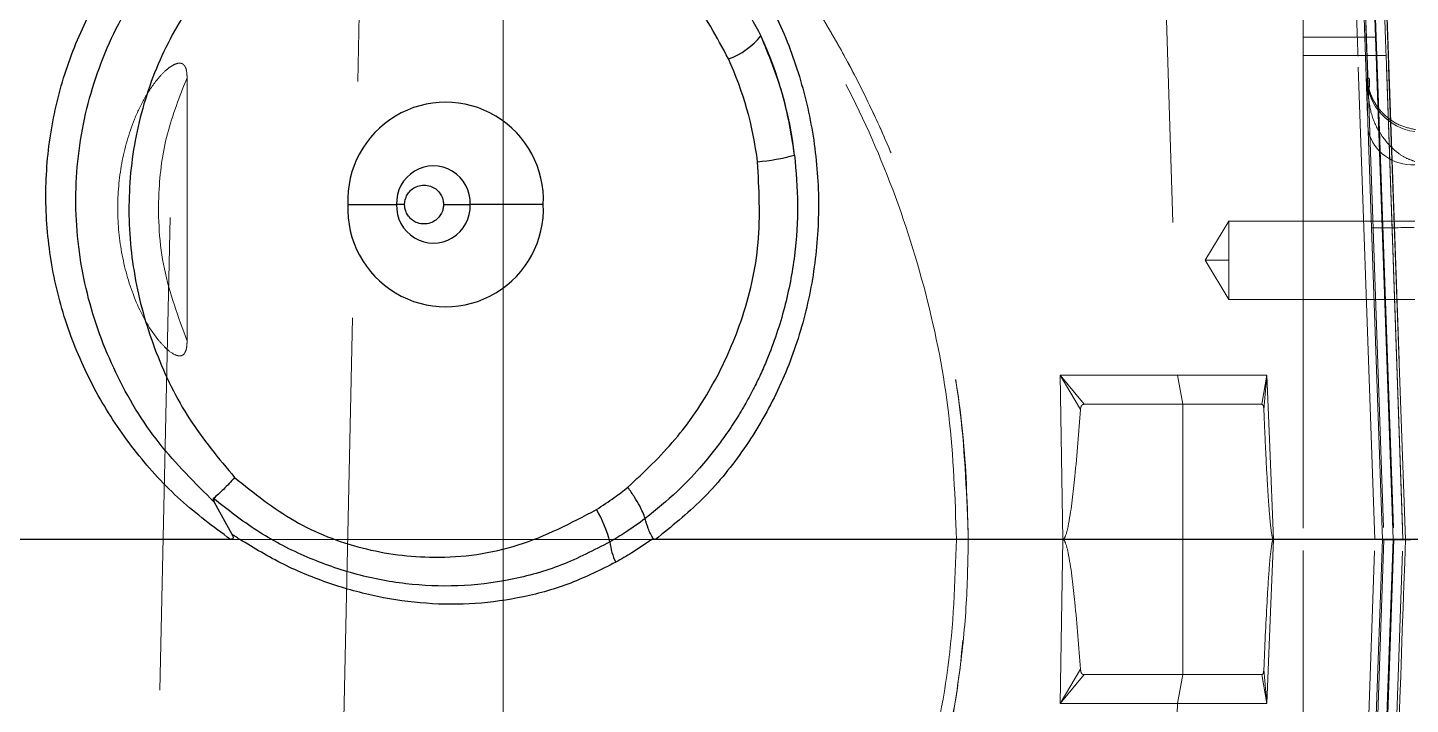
# Model space of a CAD drawing. Header units: millimetres. Extents: x 126 to 938, y 244 to 707.
# Drawn here: x 787.646 to 791.362, y 560.744 to 562.563 of the extents above; entities that cross this region are included whole.
import ezdxf

# ---------------------------------------------------------------- set-up
doc = ezdxf.new("R2010")
doc.units = ezdxf.units.MM
doc.linetypes.add('HIDDEN', pattern=[1.905, 1.27, -0.635])

msp = doc.modelspace()

# ---------------------------------------------------------------- linework, layer by layer
at = {"color": 7, "linetype": 'HIDDEN', "lineweight": 18}
for p, q in [((788.9237, 561.1873), (788.9237, 564.3459)), ((788.9237, 563.7273), (788.9237, 561.1873)), ((787.9589, 558.8779), (788.0646, 563.6873)), ((788.5608, 563.6872), (788.4554, 558.8936)), ((791.2027, 563.5944), (791.2482, 562.2857)), ((791.0737, 562.5373), (791.0737, 563.3373)), ((791.0737, 563.3373), (791.0737, 562.5373)), ((790.6839, 563.3082), (790.7361, 561.6285)), ((791.3152, 561.1873), (791.2536, 562.9522)), ((791.3486, 561.1873), (791.2863, 562.9366)), ((791.2866, 562.9373), (791.3486, 561.1873)), ((791.2876, 562.9376), (791.3487, 561.1873)), ((791.0737, 562.6097), (791.0737, 562.4873)), ((791.0737, 562.4873), (791.0737, 562.6097)), ((791.2684, 562.587), (791.2718, 562.4873)), ((791.2431, 562.5373), (791.0737, 562.5373)), ((791.0737, 559.8373), (791.0737, 562.5373)), ((791.2681, 562.5373), (791.0737, 562.5373)), ((791.0737, 562.5373), (791.0737, 559.8373)), ((791.2485, 562.382), (791.2431, 562.5373)), ((791.2681, 562.5373), (791.3152, 561.1873)), ((791.0737, 562.4873), (791.2208, 562.4873)), ((791.0737, 562.4873), (791.0737, 559.8873)), ((791.0737, 562.4873), (791.2718, 562.4873)), ((791.0737, 559.8873), (791.0737, 562.4873)), ((791.2662, 561.1873), (791.2208, 562.4873)), ((791.2454, 562.4881), (791.2908, 561.1881)), ((791.2718, 562.4873), (791.3172, 561.1873)), ((791.3418, 561.1881), (791.2964, 562.4881)), ((791.2964, 562.4881), (791.3418, 561.1881)), ((788.0742, 561.7209), (788.0742, 562.4277)), ((791.2482, 562.2857), (791.2572, 562.0249)), ((790.8737, 562.0423), (790.8106, 561.9373)), ((790.8737, 562.0423), (790.8737, 561.9373)), ((790.8737, 561.9373), (790.8737, 562.0423)), ((790.8737, 562.0423), (791.3737, 562.0423)), ((791.2572, 562.0249), (791.2864, 561.1873)), ((790.8106, 561.9373), (790.8737, 561.9373)), ((790.8106, 561.9373), (790.8737, 561.9373)), ((790.8106, 561.9373), (790.8737, 561.8323)), ((790.8737, 561.9373), (790.8737, 561.8323)), ((790.8737, 561.8323), (790.8737, 561.9373)), ((790.8737, 561.8323), (791.3737, 561.8323)), ((790.7361, 561.6285), (790.4207, 561.6285)), ((790.4849, 561.5504), (790.4207, 561.6285)), ((790.4207, 561.6285), (790.4751, 561.5363)), ((790.4207, 561.6285), (790.4273, 561.1873)), ((790.976, 561.6285), (790.7361, 561.6285)), ((790.7361, 561.6285), (790.7498, 561.5504)), ((790.976, 561.6285), (790.9624, 561.5504)), ((790.9679, 561.5364), (790.976, 561.6285)), ((790.7498, 561.5504), (790.4849, 561.5504)), ((790.7498, 561.5504), (790.7498, 560.8241)), ((790.7499, 561.5504), (790.7499, 560.8241)), ((783.5987, 561.1873), (791.3487, 561.1873)), ((790.1419, 561.1873), (784.795, 561.1873)), ((784.8586, 561.1873), (790.4273, 561.1873)), ((788.9237, 558.0286), (788.9237, 561.1873)), ((788.9237, 561.1873), (788.9237, 558.6473)), ((791.5071, 561.1873), (790.1737, 561.1873)), ((790.4273, 561.1873), (790.4207, 560.746)), ((790.9939, 561.1873), (791.4884, 561.1873)), ((791.2208, 559.8873), (791.2662, 561.1873)), ((791.2908, 561.1864), (791.2454, 559.8864)), ((791.3152, 561.1873), (791.2536, 559.4216)), ((791.2567, 560.3469), (791.2864, 561.1873)), ((791.2908, 561.1873), (791.2662, 561.1873)), ((791.3152, 561.1873), (791.2681, 559.8373)), ((791.3172, 561.1873), (791.2718, 559.8873)), ((791.2877, 559.4413), (791.3487, 561.1873)), ((791.2908, 561.1881), (791.3418, 561.1881)), ((791.3418, 561.1864), (791.2908, 561.1864)), ((791.2964, 559.8864), (791.3418, 561.1864)), ((791.3486, 561.1873), (791.3152, 561.1873)), ((791.3172, 561.1873), (791.3418, 561.1873)), ((791.3418, 561.1881), (791.3418, 561.1881)), ((791.3487, 561.1873), (791.3486, 561.1873)), ((790.4751, 560.8382), (790.4207, 560.746)), ((790.4207, 560.746), (790.4849, 560.8241)), ((790.4849, 560.8241), (790.7498, 560.8241)), ((790.7498, 560.8241), (790.7361, 560.746)), ((790.9624, 560.8241), (790.976, 560.746)), ((790.976, 560.746), (790.9679, 560.8381)), ((790.4207, 560.746), (790.7361, 560.746)), ((790.7361, 560.746), (790.6839, 559.0663)), ((790.7361, 560.746), (790.976, 560.746))]:
    msp.add_line(p, q, dxfattribs=at)
at = {"color": 7, "linetype": 'Continuous', "lineweight": 25}
for p, q in [((788.5065, 562.0873), (788.6372, 562.0873)), ((788.6587, 562.0873), (788.6372, 562.0873)), ((788.7633, 562.0873), (788.8351, 562.0873)), ((789.0316, 562.0873), (788.8351, 562.0873)), ((788.1472, 561.2877), (788.1945, 561.2014)), ((788.1906, 561.1873), (786.8737, 561.1873)), ((791.4114, 561.1873), (789.333, 561.1873))]:
    msp.add_line(p, q, dxfattribs=at)
at = {"color": 7, "linetype": 'HIDDEN', "lineweight": 18, "flags": 128}
for points in [[(791.2536, 562.9522), (791.2574, 562.8438), (791.2615, 562.7272), (791.2681, 562.5373)], [(790.9939, 561.1873), (790.9839, 561.4344), (790.976, 561.6285)], [(790.9624, 561.5504), (790.8648, 561.5504), (790.7498, 561.5504)], [(790.976, 560.746), (790.9861, 560.9931), (790.9939, 561.1873)], [(791.2865, 559.4439), (791.3213, 560.4202), (791.3486, 561.1873)], [(791.3418, 561.1881), (791.3418, 561.188), (791.3418, 561.1879), (791.3418, 561.1878), (791.3418, 561.1877), (791.3418, 561.1876), (791.3418, 561.1875), (791.3418, 561.1874), (791.3418, 561.1873)], [(790.7498, 560.8241), (790.8652, 560.8241), (790.9624, 560.8241)]]:
    msp.add_lwpolyline(points, dxfattribs=at)
at = {"color": 7, "linetype": 'HIDDEN', "lineweight": 18}
for centre, radius, start, end in [((787.4737, 561.1873), 5.5, 270, 90), ((787.4737, 561.1873), 5.5, 270, 90), ((790.8715, 572.6859), 10.2047, 271.96157, 272.09947), ((791.0184, 569.9869), 7.5039, 271.93572, 272.12335), ((791.393, 562.4301), 0.1481, 182.5567, 262.5189), ((791.3665, 562.3159), 0.1221, 194.2871, 273.4053), ((791.289, 565.0253), 3.0006, 269.3932, 271.5793), ((790.1391, 560.2708), 0.9164, 87.8355, 89.8275), ((790.9169, 571.3859), 10.2047, 271.96157, 272.09947), ((791.0593, 555.0457), 6.145, 87.84108, 88.07009), ((791.2855, 561.1876), 0.00531, 356.0861, 5.4835), ((791.2854, 561.1869), 0.00542, 354.5851, 3.856), ((791.0599, 568.7965), 7.6136, 271.93708, 272.12199), ((791.0068, 552.1484), 9.0442, 87.87779, 88.03338), ((791.3577, 561.1879), 0.0159, 179.2155, 182.3542), ((791.7284, 561.1763), 0.3868, 178.3764, 178.5062), ((791.3578, 561.1866), 0.016, 177.6512, 180.7899)]:
    msp.add_arc(centre, radius, start, end, dxfattribs=at)
at = {"color": 7, "linetype": 'Continuous', "lineweight": 25}
for centre, radius, start, end in [((789.4616, 562.6669), 0.2, 289.7359, 320.731), ((788.6331, 562.0897), 1.0817, 6.9336, 24.6227), ((788.68, 562.0894), 0.9341, 6.931, 24.6268), ((788.769, 562.0993), 0.2628, 357.3678, 182.6322), ((788.7362, 562.0918), 0.099, 357.3664, 182.6336), ((789.5597, 562.7473), 0.5473, 274.9927, 285.6049), ((788.769, 562.0752), 0.2628, 177.3666, 2.6334), ((788.7362, 562.0827), 0.099, 177.3631, 2.6369), ((788.8902, 561.0994), 0.3303, 14.2204, 30.636), ((789.3872, 561.2022), 0.1782, 186.9921, 205.3573)]:
    msp.add_arc(centre, radius, start, end, dxfattribs=at)
at = {"color": 7, "linetype": 'HIDDEN', "lineweight": 18}
for points, knots in [([(787.4737, 567.1453), (787.6724, 567.1397), (788.0695, 567.1285), (788.6619, 567.0388), (789.2445, 566.8939), (789.8037, 566.6906), (790.3243, 566.44), (790.8041, 566.1497), (791.2475, 565.8222), (791.6583, 565.4559), (792.0355, 565.0511), (792.3756, 564.6108), (792.6746, 564.138), (792.9277, 563.6398), (793.1333, 563.1205), (793.2884, 562.5847), (793.3964, 562.037), (793.4248, 561.6666), (793.439, 561.4814)], [0, 0, 0, 0, 0.065634, 0.131204, 0.197553, 0.263794, 0.32746, 0.388217, 0.448865, 0.509412, 0.569867, 0.631476, 0.693011, 0.754485, 0.815912, 0.877298, 0.938658, 1, 1, 1, 1]), ([(787.4737, 563.8873), (787.5406, 563.8858), (787.6763, 563.8829), (787.8815, 563.8588), (788.0899, 563.819), (788.3, 563.7609), (788.4634, 563.701), (788.582, 563.6498), (788.6577, 563.6143), (788.735, 563.5751), (788.8138, 563.5318), (788.8937, 563.4844), (788.9718, 563.4342), (789.0551, 563.3765), (789.1497, 563.3055), (789.2629, 563.2115), (789.392, 563.0905), (789.5188, 562.9536), (789.629, 562.8162), (789.727, 562.6779), (789.8166, 562.5334), (789.8995, 562.3768), (789.9967, 562.1617), (790.0906, 561.8815), (790.161, 561.5333), (790.1695, 561.301), (790.1737, 561.1866)], [0, 0, 0, 0, 0.047315, 0.09597, 0.145965, 0.197303, 0.249981, 0.268963, 0.288675, 0.309122, 0.330302, 0.352214, 0.374858, 0.395977, 0.423874, 0.458546, 0.499993, 0.548942, 0.590444, 0.624495, 0.668868, 0.710617, 0.749739, 0.835737, 0.919158, 1, 1, 1, 1]), ([(787.4737, 563.8873), (787.5909, 563.8828), (787.8248, 563.874), (788.172, 563.8028), (788.4482, 563.71), (788.6607, 563.6143), (788.8172, 563.5317), (788.9568, 563.4453), (789.0909, 563.3511), (789.2296, 563.2417), (789.3679, 563.1146), (789.4886, 562.9866), (789.5796, 562.8787), (789.6544, 562.7807), (789.7251, 562.6793), (789.7934, 562.5712), (789.86, 562.4527), (789.9179, 562.3367), (789.9883, 562.1773), (790.0616, 561.9725), (790.1257, 561.715), (790.1661, 561.4536), (790.1712, 561.2758), (790.1737, 561.1873)], [0, 0, 0, 0, 0.082901, 0.165385, 0.249755, 0.28852, 0.330227, 0.374882, 0.40453, 0.446174, 0.49981, 0.537288, 0.570562, 0.599638, 0.624508, 0.658032, 0.69008, 0.720654, 0.749754, 0.813302, 0.874263, 0.937351, 1, 1, 1, 1]), ([(790.1419, 561.1873), (790.138, 561.2987), (790.1302, 561.5211), (790.0652, 561.85), (789.9625, 562.1683), (789.8198, 562.4713), (789.6404, 562.754), (789.427, 563.0119), (789.1827, 563.2414), (788.9118, 563.4384), (788.6183, 563.6003), (788.3065, 563.7237), (787.9821, 563.8102), (787.7596, 563.833), (787.6487, 563.8444)], [0, 0, 0, 0, 0.083334, 0.166257, 0.249893, 0.333005, 0.416125, 0.499802, 0.582812, 0.666274, 0.749799, 0.832886, 0.916689, 1, 1, 1, 1]), ([(791.2431, 562.5373), (791.2412, 562.5917), (791.2374, 562.7016), (791.2321, 562.8637), (791.2275, 563.0155), (791.2236, 563.1462), (791.2217, 563.2446), (791.2197, 563.305), (791.2206, 563.3311), (791.2209, 563.3373)], [0, 0, 0, 0, 0.204309, 0.412228, 0.607662, 0.773786, 0.902087, 0.976783, 1, 1, 1, 1]), ([(791.2208, 562.4873), (791.2202, 562.5061), (791.2191, 562.5396), (791.2179, 562.5732), (791.2175, 562.5879)], [0, 0, 0, 0, 0.561145, 1, 1, 1, 1]), ([(791.242, 562.5856), (791.2426, 562.5675), (791.2437, 562.535), (791.2449, 562.5025), (791.2454, 562.4881)], [0, 0, 0, 0, 0.559085, 1, 1, 1, 1]), ([(791.2964, 562.4881), (791.2957, 562.5062), (791.2946, 562.5384), (791.2935, 562.5706), (791.293, 562.5847)], [0, 0, 0, 0, 0.561015, 1, 1, 1, 1]), ([(788.0742, 562.4277), (788.074, 562.4336), (788.0738, 562.4421), (788.0713, 562.4526), (788.0689, 562.4582), (788.0661, 562.462), (788.0633, 562.4645), (788.0601, 562.4662), (788.0554, 562.4674), (788.0488, 562.4669), (788.0393, 562.4636), (788.0278, 562.4567), (788.0119, 562.4435), (787.9871, 562.4163), (787.9586, 562.3729), (787.9231, 562.2983), (787.8947, 562.1982), (787.8841, 562.0744), (787.896, 561.9503), (787.9307, 561.8312), (787.9748, 561.7477), (788.0157, 561.7015), (788.0343, 561.6862), (788.0491, 561.6807), (788.0558, 561.6802), (788.0607, 561.6816), (788.065, 561.6841), (788.0707, 561.6915), (788.0737, 561.7048), (788.074, 561.7156), (788.0742, 561.7209)], [0, 0, 0, 0, 0.017893, 0.025719, 0.032277, 0.036244, 0.039917, 0.04348, 0.047126, 0.054399, 0.063175, 0.077339, 0.094504, 0.125723, 0.188174, 0.250662, 0.375145, 0.500081, 0.624475, 0.749449, 0.8739, 0.904938, 0.936366, 0.944898, 0.952304, 0.956222, 0.960059, 0.9673, 0.983662, 1, 1, 1, 1]), ([(788.0742, 561.7209), (788.0505, 561.7848), (788.0033, 561.9126), (787.9923, 562.1039), (788.0148, 562.2784), (788.0544, 562.378), (788.0742, 562.4277)], [0, 0, 0, 0, 0.279357, 0.559569, 0.780327, 1, 1, 1, 1]), ([(791.245, 562.4235), (791.2454, 562.4239), (791.2558, 562.435), (791.2521, 562.408), (791.2485, 562.382)], [0, 0, 0, 0, 0.036639, 1, 1, 1, 1]), ([(791.2482, 562.2857), (791.2472, 562.3179), (791.2459, 562.3638), (791.2452, 562.4097), (791.245, 562.4235)], [0, 0, 0, 0, 0.701011, 1, 1, 1, 1]), ([(791.3752, 562.2886), (791.3611, 562.2917), (791.3313, 562.2983), (791.2983, 562.3208), (791.276, 562.345), (791.2628, 562.3655), (791.2539, 562.3854), (791.249, 562.4024), (791.2468, 562.4139), (791.2465, 562.4195), (791.2464, 562.4209)], [0, 0, 0, 0, 0.215995, 0.458139, 0.587, 0.711576, 0.823684, 0.91527, 0.9783, 1, 1, 1, 1]), ([(791.2485, 562.382), (791.2508, 562.3629), (791.2555, 562.3245), (791.2822, 562.272), (791.3147, 562.2352), (791.3466, 562.2127), (791.3649, 562.2062), (791.3737, 562.2031)], [0, 0, 0, 0, 0.248887, 0.498842, 0.748962, 0.879044, 1, 1, 1, 1]), ([(790.4751, 561.5363), (790.4705, 561.4761), (790.4625, 561.3735), (790.4499, 561.2607), (790.4384, 561.205), (790.4326, 561.1915), (790.4296, 561.1878), (790.428, 561.1874), (790.4273, 561.1873)], [0, 0, 0, 0, 0.5097042, 0.8694411, 0.9614484, 0.9863838, 0.9942218, 1, 1, 1, 1]), ([(790.4751, 561.5363), (790.4754, 561.5384), (790.4757, 561.5415), (790.477, 561.5451), (790.4784, 561.5476), (790.481, 561.55), (790.4836, 561.5503), (790.4849, 561.5504)], [0, 0, 0, 0, 0.33905, 0.476604, 0.596993, 0.79609, 1, 1, 1, 1]), ([(790.9624, 561.5504), (790.9631, 561.5502), (790.9649, 561.5498), (790.9661, 561.5474), (790.9668, 561.5451), (790.9676, 561.5415), (790.9678, 561.5386), (790.9679, 561.5364)], [0, 0, 0, 0, 0.141727, 0.322415, 0.451148, 0.606039, 1, 1, 1, 1]), ([(790.9939, 561.1873), (790.9937, 561.1873), (790.9933, 561.1874), (790.9924, 561.1886), (790.9907, 561.1931), (790.9872, 561.211), (790.9841, 561.2429), (790.981, 561.2821), (790.9785, 561.3202), (790.9754, 561.3736), (790.9717, 561.4462), (790.9692, 561.5063), (790.9679, 561.5364)], [0, 0, 0, 0, 0.0017405, 0.0042037, 0.0122118, 0.0421974, 0.1595103, 0.2860948, 0.3783919, 0.4858655, 0.7425336, 1, 1, 1, 1]), ([(790.1737, 561.1866), (790.1725, 561.1255), (790.17, 561.0021), (790.1504, 560.8188), (790.1193, 560.6374), (790.0753, 560.4571), (790.0292, 560.3121), (789.987, 560.1994), (789.9538, 560.1186), (789.9158, 560.0344), (789.8728, 559.9472), (789.835, 559.8773), (789.8045, 559.8242), (789.7828, 559.7876), (789.7585, 559.7483), (789.7315, 559.7063), (789.6939, 559.6501), (789.6506, 559.5892), (789.6072, 559.5322), (789.5808, 559.4989), (789.5684, 559.4836), (789.565, 559.4795), (789.564, 559.4782), (789.5636, 559.4778), (789.5635, 559.4777)], [0, 0, 0, 0, 0.09905, 0.199946, 0.298646, 0.397259, 0.500536, 0.545086, 0.59231, 0.642205, 0.694771, 0.750009, 0.770992, 0.793978, 0.818967, 0.845953, 0.874946, 0.928484, 0.967175, 0.991013, 0.997363, 0.999146, 0.999687, 1, 1, 1, 1]), ([(789.7456, 559.7284), (789.777, 559.7792), (789.8374, 559.8774), (789.9129, 560.026), (789.975, 560.167), (790.0248, 560.2994), (790.0922, 560.5108), (790.1584, 560.8051), (790.1687, 561.0621), (790.1737, 561.1873)], [0, 0, 0, 0, 0.11628, 0.22439, 0.324329, 0.4161, 0.4997, 0.756528, 1, 1, 1, 1]), ([(790.0519, 560.5063), (790.0779, 560.618), (790.1301, 560.842), (790.1379, 561.0719), (790.1419, 561.1873)], [0, 0, 0, 0, 0.498367, 1, 1, 1, 1]), ([(790.4273, 561.1873), (790.428, 561.1871), (790.4296, 561.1867), (790.4326, 561.183), (790.4384, 561.1695), (790.4499, 561.1137), (790.4625, 561.0009), (790.4705, 560.8983), (790.4751, 560.8382)], [0, 0, 0, 0, 0.005784, 0.013622, 0.038558, 0.130647, 0.490677, 1, 1, 1, 1]), ([(790.9679, 560.8381), (790.9705, 560.8982), (790.9744, 560.9885), (790.9812, 561.0985), (790.9859, 561.1529), (790.99, 561.1789), (790.9921, 561.1852), (790.9931, 561.187), (790.9937, 561.1872), (790.9939, 561.1873)], [0, 0, 0, 0, 0.514529, 0.772313, 0.940698, 0.98337, 0.994569, 0.997842, 1, 1, 1, 1]), ([(791.3737, 561.1869), (791.3553, 561.1863), (791.3262, 561.1855), (791.2971, 561.1868), (791.2864, 561.1873)], [0, 0, 0, 0, 0.632109, 1, 1, 1, 1]), ([(791.3486, 561.1873), (791.3371, 560.8616), (791.3166, 560.28), (791.2959, 559.6985), (791.2868, 559.4426)], [0, 0, 0, 0, 0.56, 1, 1, 1, 1]), ([(793.439, 560.8931), (793.4252, 560.712), (793.3976, 560.3497), (793.2937, 559.8137), (793.1447, 559.2888), (792.9472, 558.7796), (792.7057, 558.2929), (792.4223, 557.8326), (792.1003, 557.4018), (791.7405, 557.0011), (791.3427, 556.6315), (790.9093, 556.2969), (790.4405, 555.9995), (789.9352, 555.7417), (789.3938, 555.529), (788.8261, 555.3706), (788.2459, 555.2662), (787.8561, 555.2435), (787.6612, 555.2321)], [0, 0, 0, 0, 0.061266, 0.122548, 0.183856, 0.245203, 0.306595, 0.366948, 0.427369, 0.487864, 0.548446, 0.610363, 0.672391, 0.735529, 0.801529, 0.86833, 0.934165, 1, 1, 1, 1]), ([(790.4849, 560.8241), (790.4836, 560.8242), (790.481, 560.8245), (790.4784, 560.8269), (790.477, 560.8294), (790.4757, 560.833), (790.4754, 560.8361), (790.4751, 560.8382)], [0, 0, 0, 0, 0.203337, 0.402473, 0.522845, 0.66038, 1, 1, 1, 1]), ([(790.9679, 560.8381), (790.9677, 560.836), (790.9676, 560.833), (790.9669, 560.8294), (790.9661, 560.8271), (790.9649, 560.8247), (790.9632, 560.8243), (790.9624, 560.8241)], [0, 0, 0, 0, 0.393251, 0.548003, 0.676975, 0.857572, 1, 1, 1, 1])]:
    msp.add_open_spline(points, degree=3, knots=knots, dxfattribs=at)
at = {"color": 7, "linetype": 'Continuous', "lineweight": 25}
for points, knots in [([(788.1906, 561.1873), (788.1448, 561.2213), (788.0524, 561.2898), (787.9351, 561.4183), (787.8365, 561.563), (787.7614, 561.7224), (787.7121, 561.8924), (787.6907, 562.068), (787.6983, 562.245), (787.7344, 562.4175), (787.7978, 562.5814), (787.8856, 562.7317), (787.9951, 562.8656), (788.1224, 562.9793), (788.2644, 563.071), (788.4169, 563.1384), (788.5764, 563.18), (788.7394, 563.1949), (788.9025, 563.1826), (789.0612, 563.1428), (789.2119, 563.0765), (789.3506, 562.9854), (789.4746, 562.8712), (789.5802, 562.737), (789.6653, 562.5857), (789.727, 562.4219), (789.7641, 562.2492), (789.7754, 562.073), (789.7607, 561.8972), (789.7206, 561.7271), (789.656, 561.5667), (789.5686, 561.4208), (789.462, 561.2908), (789.3757, 561.2216), (789.333, 561.1873)], [0, 0, 0, 0, 0.031256, 0.063025, 0.094875, 0.127103, 0.159254, 0.191633, 0.223774, 0.256044, 0.287904, 0.319804, 0.351167, 0.382432, 0.41312, 0.443583, 0.473539, 0.503194, 0.53301, 0.562827, 0.592591, 0.62291, 0.653478, 0.684733, 0.716254, 0.748332, 0.780456, 0.812821, 0.844922, 0.876897, 0.90837, 0.939432, 0.96997, 1, 1, 1, 1]), ([(788.1472, 561.2877), (788.0955, 561.3387), (787.9911, 561.4418), (787.8759, 561.6337), (787.798, 561.8463), (787.7671, 562.0741), (787.7869, 562.3043), (787.8575, 562.5241), (787.974, 562.7216), (788.1291, 562.8873), (788.3145, 563.0133), (788.5211, 563.093), (788.7383, 563.1223), (788.9553, 563.0995), (789.1621, 563.0261), (789.348, 562.9047), (789.5077, 562.7422), (789.5799, 562.6081), (789.6164, 562.5403)], [0, 0, 0, 0, 0.060792, 0.122933, 0.18618, 0.250002, 0.314454, 0.378748, 0.442395, 0.505583, 0.567954, 0.629216, 0.689958, 0.750415, 0.810903, 0.872563, 0.935569, 1, 1, 1, 1]), ([(789.5292, 562.4787), (789.4976, 562.5374), (789.4349, 562.6541), (789.2963, 562.7971), (789.1344, 562.9065), (788.9532, 562.976), (788.762, 563.0015), (788.5701, 562.9797), (788.3885, 562.9107), (788.2274, 562.7989), (788.0944, 562.6518), (787.9949, 562.4779), (787.933, 562.2856), (787.9113, 562.0839), (787.9295, 561.8818), (787.9859, 561.6881), (788.0741, 561.5068), (788.1594, 561.4046), (788.202, 561.3537)], [0, 0, 0, 0, 0.0632498, 0.1257107, 0.1873993, 0.2481911, 0.3088708, 0.369472, 0.4302756, 0.4920365, 0.5545903, 0.6176592, 0.6814955, 0.7456657, 0.8096203, 0.8735928, 0.9369516, 1, 1, 1, 1]), ([(789.7069, 562.2202), (789.6981, 562.2752), (789.6804, 562.3854), (789.6378, 562.4886), (789.6164, 562.5403)], [0, 0, 0, 0, 0.498424, 1, 1, 1, 1]), ([(789.2586, 561.3275), (789.3026, 561.3688), (789.3905, 561.4514), (789.4926, 561.6033), (789.5717, 561.7807), (789.6193, 561.984), (789.6113, 562.1293), (789.6073, 562.2021)], [0, 0, 0, 0, 0.184241, 0.368783, 0.555891, 0.777495, 1, 1, 1, 1]), ([(789.7069, 562.2202), (789.7107, 562.1761), (789.7185, 562.0862), (789.7106, 561.9724), (789.6961, 561.8801), (789.6801, 561.8097), (789.6592, 561.7394), (789.6369, 561.6798), (789.6153, 561.6303), (789.5955, 561.5897), (789.5726, 561.5476), (789.5463, 561.5042), (789.5193, 561.4643), (789.4879, 561.422), (789.4471, 561.3727), (789.3864, 561.3088), (789.3347, 561.2669), (789.3056, 561.2434)], [0, 0, 0, 0, 0.120182, 0.244714, 0.308556, 0.373807, 0.440515, 0.50775, 0.546257, 0.587142, 0.630473, 0.67636, 0.724879, 0.761226, 0.819261, 0.898718, 1, 1, 1, 1]), ([(788.6587, 562.0873), (788.6589, 562.0904), (788.6592, 562.0973), (788.6626, 562.1081), (788.669, 562.1194), (788.6796, 562.13), (788.694, 562.1376), (788.711, 562.1404), (788.728, 562.1376), (788.7425, 562.13), (788.753, 562.1194), (788.7595, 562.1081), (788.7628, 562.0973), (788.7632, 562.0904), (788.7633, 562.0873)], [0, 0, 0, 0, 0.057772, 0.125736, 0.204907, 0.295258, 0.394913, 0.499974, 0.605108, 0.704762, 0.795114, 0.874285, 0.942228, 1, 1, 1, 1]), ([(788.7633, 562.0873), (788.7632, 562.0841), (788.7628, 562.0772), (788.7595, 562.0664), (788.753, 562.0551), (788.7425, 562.0446), (788.728, 562.0369), (788.711, 562.0341), (788.694, 562.0369), (788.6796, 562.0446), (788.669, 562.0551), (788.6626, 562.0664), (788.6592, 562.0772), (788.6589, 562.0841), (788.6587, 562.0873)], [0, 0, 0, 0, 0.05777, 0.125745, 0.204913, 0.295235, 0.394903, 0.500026, 0.605077, 0.704744, 0.795066, 0.874234, 0.94223, 1, 1, 1, 1]), ([(788.202, 561.3537), (788.1921, 561.3428), (788.174, 561.3231), (788.1541, 561.3052), (788.1451, 561.2972)], [0, 0, 0, 0, 0.548463, 1, 1, 1, 1]), ([(788.202, 561.3537), (788.2539, 561.3119), (788.3569, 561.2291), (788.5428, 561.1567), (788.7487, 561.1302), (788.9696, 561.1597), (789.1059, 561.2316), (789.1744, 561.2677)], [0, 0, 0, 0, 0.189894, 0.37612, 0.561753, 0.780134, 1, 1, 1, 1]), ([(788.1451, 561.2972), (788.145, 561.297), (788.1446, 561.2966), (788.1443, 561.2955), (788.1447, 561.2923), (788.1461, 561.2897), (788.1472, 561.2877)], [0, 0, 0, 0, 0.069837, 0.145342, 0.342934, 1, 1, 1, 1]), ([(789.2103, 561.1805), (789.1675, 561.1583), (789.0825, 561.1144), (788.9439, 561.0758), (788.8028, 561.0588), (788.6608, 561.0648), (788.5214, 561.0922), (788.3869, 561.1407), (788.259, 561.2076), (788.1831, 561.2672), (788.1451, 561.2972)], [0, 0, 0, 0, 0.12636, 0.251004, 0.375373, 0.498478, 0.622822, 0.74692, 0.873151, 1, 1, 1, 1]), ([(789.1744, 561.2677), (789.1905, 561.2782), (789.2194, 561.297), (789.2466, 561.3182), (789.2586, 561.3275)], [0, 0, 0, 0, 0.559201, 1, 1, 1, 1]), ([(789.3056, 561.2434), (789.301, 561.2548), (789.293, 561.2747), (789.2763, 561.3023), (789.2649, 561.3186), (789.2586, 561.3275)], [0, 0, 0, 0, 0.381561, 0.663955, 1, 1, 1, 1]), ([(789.3056, 561.2434), (789.2883, 561.2309), (789.2574, 561.2085), (789.2247, 561.1891), (789.2103, 561.1805)], [0, 0, 0, 0, 0.560868, 1, 1, 1, 1]), ([(789.3267, 561.1897), (789.3218, 561.1984), (789.3125, 561.2154), (789.3079, 561.2342), (789.3056, 561.2434)], [0, 0, 0, 0, 0.515148, 1, 1, 1, 1]), ([(788.1945, 561.2014), (788.1953, 561.2001), (788.1966, 561.1977), (788.1979, 561.1942), (788.1981, 561.1914), (788.1973, 561.1895), (788.1958, 561.1882), (788.1935, 561.1874), (788.1916, 561.1873), (788.1906, 561.1873)], [0, 0, 0, 0, 0.231302, 0.410102, 0.560528, 0.638077, 0.716705, 0.839893, 1, 1, 1, 1]), ([(788.2156, 561.1873), (788.2117, 561.1899), (788.2046, 561.1945), (788.1976, 561.1993), (788.1945, 561.2014)], [0, 0, 0, 0, 0.559823, 1, 1, 1, 1]), ([(789.2262, 561.1259), (789.1864, 561.106), (789.107, 561.0664), (788.9793, 561.0303), (788.8487, 561.0119), (788.7166, 561.0126), (788.5852, 561.031), (788.4564, 561.0667), (788.3315, 561.1174), (788.2543, 561.164), (788.2156, 561.1873)], [0, 0, 0, 0, 0.125321, 0.249681, 0.372645, 0.49651, 0.620927, 0.74593, 0.872881, 1, 1, 1, 1]), ([(789.3233, 561.1873), (789.3056, 561.175), (789.2741, 561.1531), (789.2408, 561.1342), (789.2262, 561.1259)], [0, 0, 0, 0, 0.562317, 1, 1, 1, 1]), ([(789.3267, 561.1897), (789.326, 561.1892), (789.3249, 561.1884), (789.3238, 561.1876), (789.3233, 561.1873)], [0, 0, 0, 0, 0.561258, 1, 1, 1, 1]), ([(789.333, 561.1873), (789.3321, 561.1873), (789.3306, 561.1873), (789.3288, 561.1879), (789.3274, 561.1887), (789.3269, 561.1894), (789.3267, 561.1897)], [0, 0, 0, 0, 0.350047, 0.634913, 0.824297, 1, 1, 1, 1])]:
    msp.add_open_spline(points, degree=3, knots=knots, dxfattribs=at)

doc.saveas('drawing.dxf')
